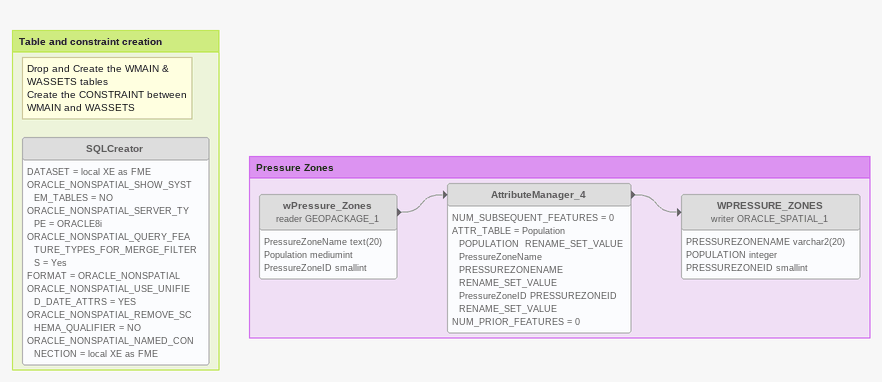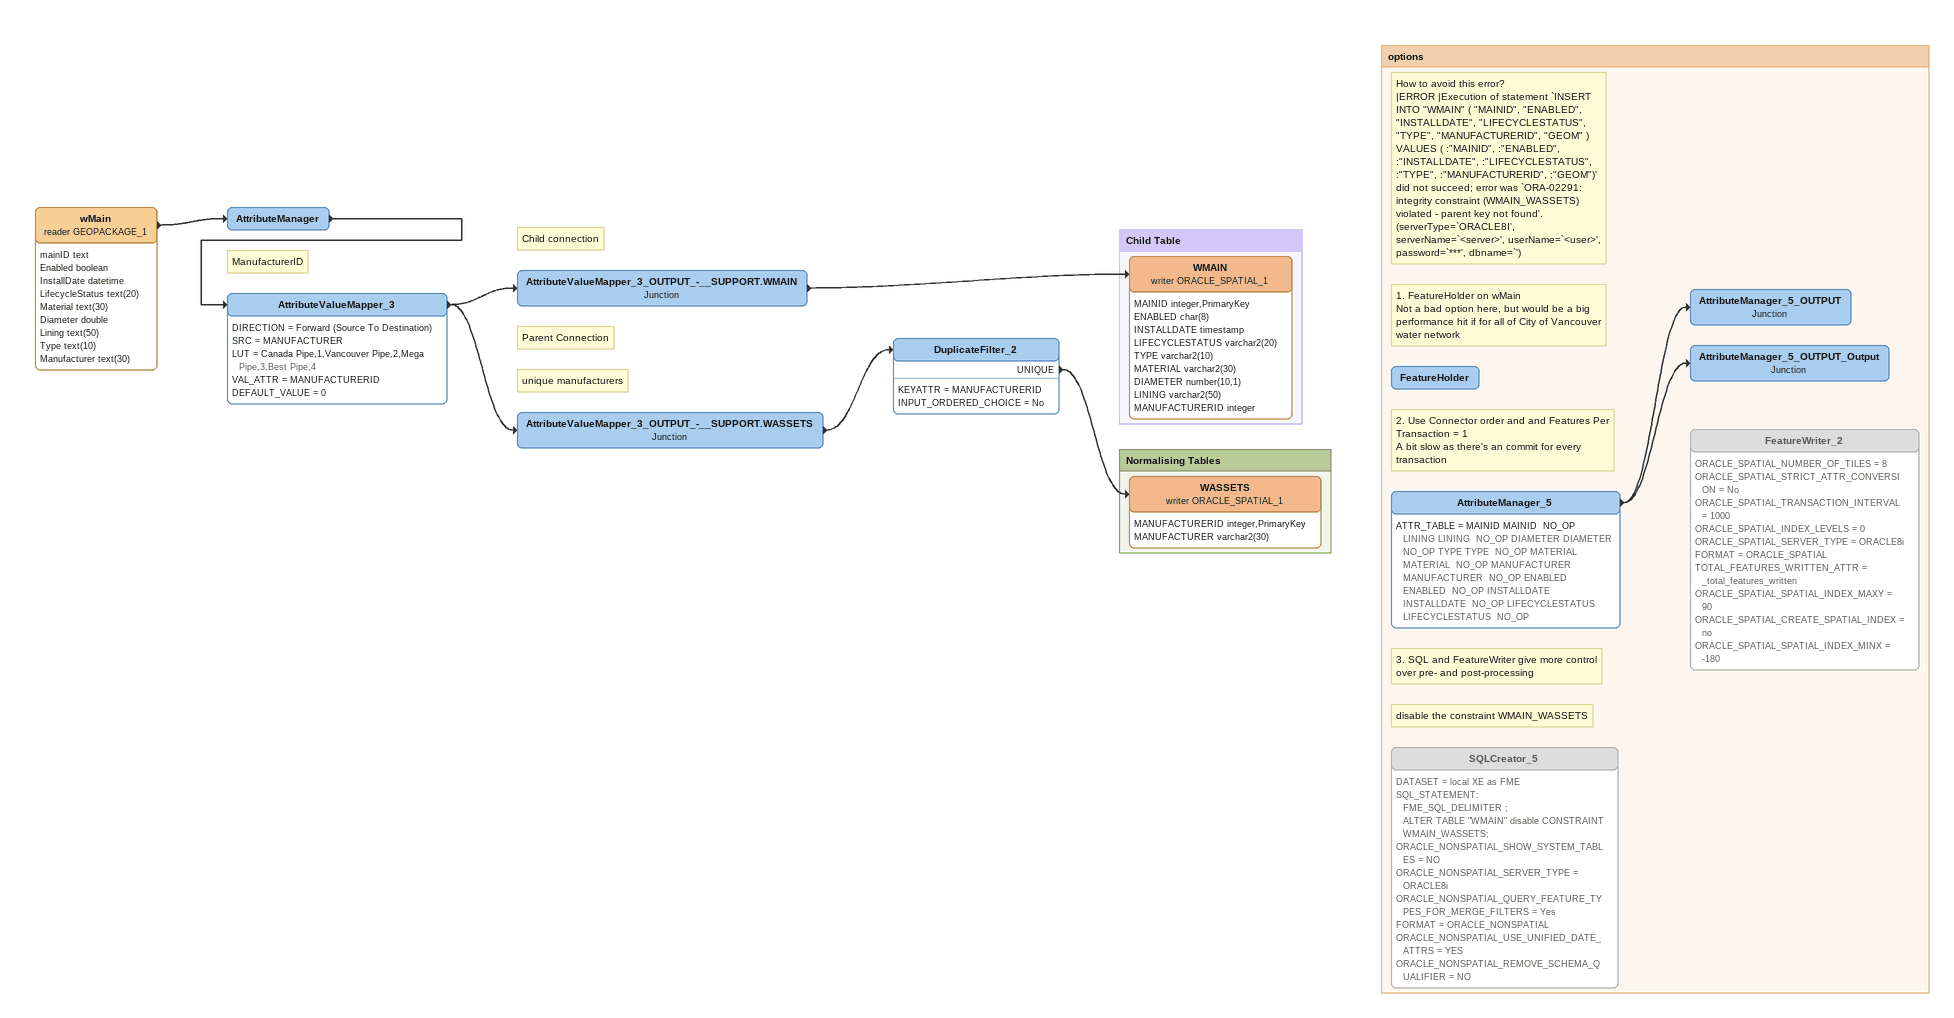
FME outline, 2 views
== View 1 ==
Bookmark: Table and constraint creation
Note: Drop and Create the WMAIN & WASSETS tables / Create the CONSTRAINT between WMAIN and WASSETS
SQLCreator [off]
    DATASET = local XE as FME
    ORACLE_NONSPATIAL_SHOW_SYSTEM_TABLES = NO
    ORACLE_NONSPATIAL_SERVER_TYPE = ORACLE8i
    ORACLE_NONSPATIAL_QUERY_FEATURE_TYPES_FOR_MERGE_FILTERS = Yes
    FORMAT = ORACLE_NONSPATIAL
    ORACLE_NONSPATIAL_USE_UNIFIED_DATE_ATTRS = YES
    ORACLE_NONSPATIAL_REMOVE_SCHEMA_QUALIFIER = NO
    ORACLE_NONSPATIAL_NAMED_CONNECTION = local XE as FME

Bookmark: Pressure Zones
wPressure_Zones (reader GEOPACKAGE_1) [off]
    attributes: PressureZoneName text(20), Population mediumint, PressureZoneID smallint
    -> AttributeManager_4 [off]
AttributeManager_4 [off]
    NUM_SUBSEQUENT_FEATURES = 0
    ATTR_TABLE = Population POPULATION  RENAME_SET_VALUE PressureZoneName PRESSUREZONENAME  RENAME_SET_VALUE PressureZoneID PRESSUREZONEID  RENAME_SET_VALUE
    NUM_PRIOR_FEATURES = 0
    -> WPRESSURE_ZONES (writer ORACLE_SPATIAL_1) [off]
WPRESSURE_ZONES (writer ORACLE_SPATIAL_1) [off]
    attributes: PRESSUREZONENAME varchar2(20), POPULATION integer, PRESSUREZONEID smallint

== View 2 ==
wMain (reader GEOPACKAGE_1)
    attributes: mainID text, Enabled boolean, InstallDate datetime, LifecycleStatus text(20), Material text(30), Diameter double, Lining text(50), Type text(10), Manufacturer text(30)
    -> AttributeManager
AttributeManager
    -> AttributeValueMapper_3
Note: ManufacturerID
AttributeValueMapper_3
    DIRECTION = Forward (Source To Destination)
    SRC = MANUFACTURER
    LUT = Canada Pipe,1,Vancouver Pipe,2,Mega Pipe,3,Best Pipe,4
    VAL_ATTR = MANUFACTURERID
    DEFAULT_VALUE = 0
    -> AttributeValueMapper_3_OUTPUT_-__SUPPORT.WASSETS
    -> AttributeValueMapper_3_OUTPUT_-__SUPPORT.WMAIN
Note: Child connection
AttributeValueMapper_3_OUTPUT_-__SUPPORT.WMAIN: Junction
    -> WMAIN (writer ORACLE_SPATIAL_1)
Note: Parent Connection
AttributeValueMapper_3_OUTPUT_-__SUPPORT.WASSETS: Junction
    -> DuplicateFilter_2
Note: unique manufacturers
DuplicateFilter_2
    KEYATTR = MANUFACTURERID
    INPUT_ORDERED_CHOICE = No
    UNIQUE -> WASSETS (writer ORACLE_SPATIAL_1)

Bookmark: Child Table
WMAIN (writer ORACLE_SPATIAL_1)
    attributes: MAINID integer,PrimaryKey, ENABLED char(8), INSTALLDATE timestamp, LIFECYCLESTATUS varchar2(20), TYPE varchar2(10), MATERIAL varchar2(30), DIAMETER number(10,1), LINING varchar2(50), MANUFACTURERID integer

Bookmark: Normalising Tables
WASSETS (writer ORACLE_SPATIAL_1)
    attributes: MANUFACTURERID integer,PrimaryKey, MANUFACTURER varchar2(30)

Bookmark: options
Note: How to avoid this error? / |ERROR |Execution of statement `INSERT INTO "WMAIN" ( "MAINID", "ENABLED", "INSTALLDATE", "LIFECYCLESTATUS", "TYPE", "MANUFACTURERID", "GEOM" ) VALUES ( :"MAINID", :"ENABLED", :"INSTALLDATE", :"LIFECYCLESTATUS", :"TYPE", :"MANUFACTURERID", :"GEOM")' did not succeed; error was `ORA-02291: integrity constraint (WMAIN_WASSETS) violated - parent key not found'. (serverType=`ORACLE8I', serverName=`<server>', userName=`<user>', password=`***', dbname=`')
Note: 1. FeatureHolder on wMain / Not a bad option here, but would be a big performance hit if for all of City of Vancouver water network
FeatureHolder
Note: 2. Use Connector order and and Features Per Transaction = 1 / A bit slow as there's an commit for every transaction
AttributeManager_5
    ATTR_TABLE = MAINID MAINID  NO_OP LINING LINING  NO_OP DIAMETER DIAMETER  NO_OP TYPE TYPE  NO_OP MATERIAL MATERIAL  NO_OP MANUFACTURER MANUFACTURER  NO_OP ENABLED ENABLED  NO_OP INSTALLDATE INSTALLDATE  NO_OP LIFECYCLESTATUS LIFECYCLESTATUS  NO_OP
    -> AttributeManager_5_OUTPUT
    -> AttributeManager_5_OUTPUT_Output
AttributeManager_5_OUTPUT: Junction
AttributeManager_5_OUTPUT_Output: Junction
Note: 3. SQL and FeatureWriter give more control over pre- and post-processing
Note: disable the constraint WMAIN_WASSETS
SQLCreator_5 [off]
    DATASET = local XE as FME
    SQL_STATEMENT:
      FME_SQL_DELIMITER ;
      ALTER TABLE "WMAIN" disable CONSTRAINT WMAIN_WASSETS;
    ORACLE_NONSPATIAL_SHOW_SYSTEM_TABLES = NO
    ORACLE_NONSPATIAL_SERVER_TYPE = ORACLE8i
    ORACLE_NONSPATIAL_QUERY_FEATURE_TYPES_FOR_MERGE_FILTERS = Yes
    FORMAT = ORACLE_NONSPATIAL
    ORACLE_NONSPATIAL_USE_UNIFIED_DATE_ATTRS = YES
    ORACLE_NONSPATIAL_REMOVE_SCHEMA_QUALIFIER = NO
FeatureWriter_2 [off]
    ORACLE_SPATIAL_NUMBER_OF_TILES = 8
    ORACLE_SPATIAL_STRICT_ATTR_CONVERSION = No
    ORACLE_SPATIAL_TRANSACTION_INTERVAL = 1000
    ORACLE_SPATIAL_INDEX_LEVELS = 0
    ORACLE_SPATIAL_SERVER_TYPE = ORACLE8i
    FORMAT = ORACLE_SPATIAL
    TOTAL_FEATURES_WRITTEN_ATTR = _total_features_written
    ORACLE_SPATIAL_SPATIAL_INDEX_MAXY = 90
    ORACLE_SPATIAL_CREATE_SPATIAL_INDEX = no
    ORACLE_SPATIAL_SPATIAL_INDEX_MINX = -180
